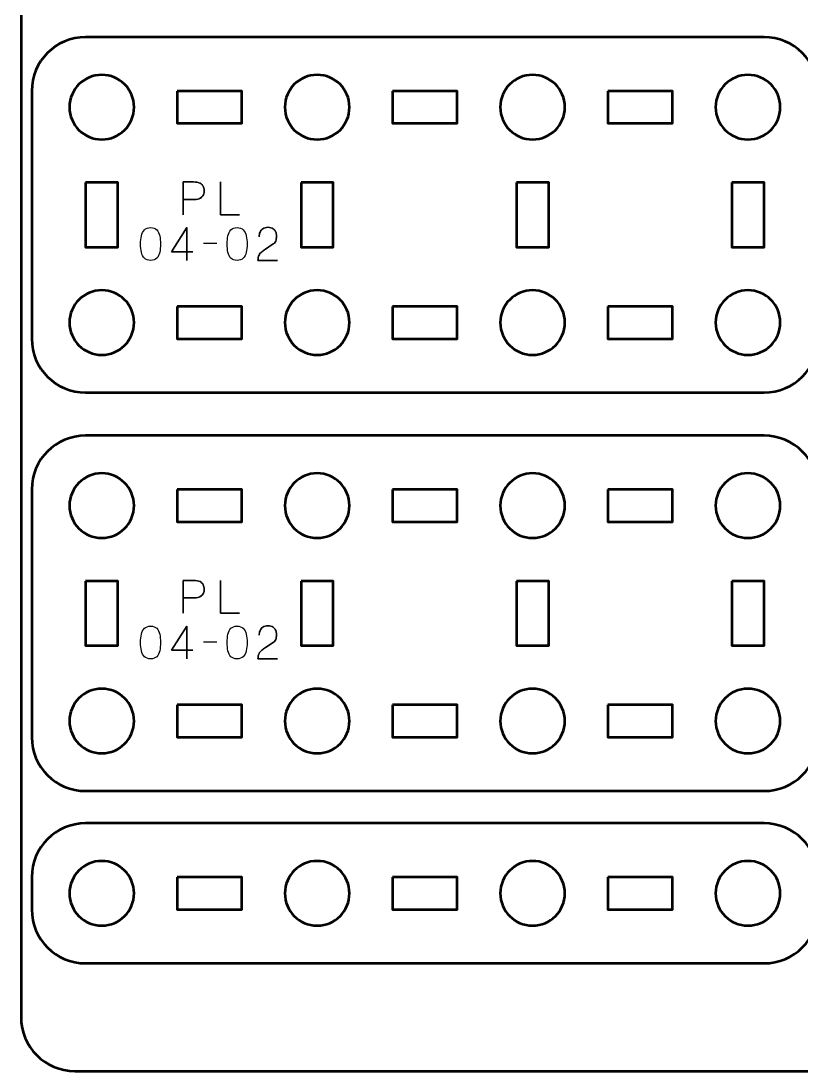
# Model space of a CAD drawing. Header units: centimetres. Extents: x -17.9 to -3.1, y -25.3 to -4.3.
# Drawn here: x -17.9 to -10.65, y -25.35 to -15.6 of the extents above; entities that cross this region are included whole.
import ezdxf

# ---------------------------------------------------------------- set-up
doc = ezdxf.new("R2010")
doc.units = ezdxf.units.CM
doc.header["$MEASUREMENT"] = 0
doc.layers.add('Layer 1', color=7, linetype='Continuous')

msp = doc.modelspace()

# ---------------------------------------------------------------- linework, layer by layer
at = {"layer": 'Layer 1', "color": 22, "lineweight": 53}
msp.add_open_spline([(-17.90003, -24.8499), (-17.90003, -24.8499), (-17.90003, -4.84994), (-17.90003, -4.84994), (-17.90003, -4.84994), (-17.90003, -4.57297), (-17.67694, -4.34998), (-17.39994, -4.34998), (-17.39994, -4.34998), (-17.39994, -4.34998), (-3.60007, -4.34998), (-3.60007, -4.34998), (-3.60007, -4.34998), (-3.32293, -4.34998), (-3.09997, -4.57297), (-3.09997, -4.84994), (-3.09997, -4.84994), (-3.09997, -4.84994), (-3.09997, -24.8499), (-3.09997, -24.8499), (-3.09997, -24.8499), (-3.09997, -25.1269), (-3.32293, -25.34999), (-3.60007, -25.34999), (-3.60007, -25.34999), (-3.60007, -25.34999), (-17.39994, -25.34999), (-17.39994, -25.34999), (-17.39994, -25.34999), (-17.67694, -25.34999), (-17.90003, -25.1269), (-17.90003, -24.8499)], degree=3, knots=[0, 0, 0, 0, 0.125, 0.125, 0.125, 0.125, 0.25, 0.25, 0.25, 0.25, 0.375, 0.375, 0.375, 0.375, 0.5, 0.5, 0.5, 0.5, 0.625, 0.625, 0.625, 0.625, 0.75, 0.75, 0.75, 0.75, 0.875, 0.875, 0.875, 0.875, 1, 1, 1, 1], dxfattribs=at)
at = {"layer": 'Layer 1', "color": 2, "lineweight": 53}
for points in [[(-17.29992, -15.75002), (-17.29992, -15.75002), (-10.99996, -15.75002), (-10.99996, -15.75002), (-10.99996, -15.75002), (-10.72299, -15.75002), (-10.5, -15.97312), (-10.5, -16.25012), (-10.5, -16.25012), (-10.5, -16.25012), (-10.5, -18.55004), (-10.5, -18.55004), (-10.5, -18.55004), (-10.5, -18.82705), (-10.72299, -19.05), (-10.99996, -19.05), (-10.99996, -19.05), (-10.99996, -19.05), (-17.29992, -19.05), (-17.29992, -19.05), (-17.29992, -19.05), (-17.57692, -19.05), (-17.80001, -18.82705), (-17.80001, -18.55004), (-17.80001, -18.55004), (-17.80001, -18.55004), (-17.80001, -16.25012), (-17.80001, -16.25012), (-17.80001, -16.25012), (-17.80001, -15.97312), (-17.57692, -15.75002), (-17.29992, -15.75002)], [(-17.29992, -19.45002), (-17.29992, -19.45002), (-10.99996, -19.45002), (-10.99996, -19.45002), (-10.99996, -19.45002), (-10.72299, -19.45002), (-10.5, -19.67312), (-10.5, -19.95012), (-10.5, -19.95012), (-10.5, -19.95012), (-10.5, -22.25004), (-10.5, -22.25004), (-10.5, -22.25004), (-10.5, -22.52705), (-10.72299, -22.75), (-10.99996, -22.75), (-10.99996, -22.75), (-10.99996, -22.75), (-17.29992, -22.75), (-17.29992, -22.75), (-17.29992, -22.75), (-17.57692, -22.75), (-17.80001, -22.52705), (-17.80001, -22.25004), (-17.80001, -22.25004), (-17.80001, -22.25004), (-17.80001, -19.95012), (-17.80001, -19.95012), (-17.80001, -19.95012), (-17.80001, -19.67312), (-17.57692, -19.45002), (-17.29992, -19.45002)], [(-17.29992, -23.05), (-17.29992, -23.05), (-10.99995, -23.05), (-10.99995, -23.05), (-10.99995, -23.05), (-10.72298, -23.05), (-10.49999, -23.27309), (-10.49999, -23.55009), (-10.49999, -23.55009), (-10.49999, -23.55009), (-10.49999, -23.8501), (-10.49999, -23.8501), (-10.49999, -23.8501), (-10.49999, -24.12706), (-10.72298, -24.35002), (-10.99995, -24.35002), (-10.99995, -24.35002), (-10.99995, -24.35002), (-17.29992, -24.35002), (-17.29992, -24.35002), (-17.29992, -24.35002), (-17.57692, -24.35002), (-17.80001, -24.12706), (-17.80001, -23.8501), (-17.80001, -23.8501), (-17.80001, -23.8501), (-17.80001, -23.55009), (-17.80001, -23.55009), (-17.80001, -23.55009), (-17.80001, -23.27309), (-17.57692, -23.05), (-17.29992, -23.05)]]:
    msp.add_open_spline(points, degree=3, knots=[0, 0, 0, 0, 0.125, 0.125, 0.125, 0.125, 0.25, 0.25, 0.25, 0.25, 0.375, 0.375, 0.375, 0.375, 0.5, 0.5, 0.5, 0.5, 0.625, 0.625, 0.625, 0.625, 0.75, 0.75, 0.75, 0.75, 0.875, 0.875, 0.875, 0.875, 1, 1, 1, 1], dxfattribs=at)
at = {"layer": 'Layer 1', "lineweight": 53}
for points in [[(-16.84998, -16.40005), (-16.84998, -16.56582), (-16.98421, -16.70005), (-17.14999, -16.70005), (-17.14999, -16.70005), (-17.31565, -16.70005), (-17.44999, -16.56582), (-17.44999, -16.40005), (-17.44999, -16.40005), (-17.44999, -16.23439), (-17.31565, -16.10005), (-17.14999, -16.10005), (-17.14999, -16.10005), (-16.98421, -16.10005), (-16.84998, -16.23439), (-16.84998, -16.40005)], [(-14.84992, -16.40005), (-14.84992, -16.56582), (-14.98429, -16.70005), (-15.14992, -16.70005), (-15.14992, -16.70005), (-15.31569, -16.70005), (-15.44992, -16.56582), (-15.44992, -16.40005), (-15.44992, -16.40005), (-15.44992, -16.23439), (-15.31569, -16.10005), (-15.14992, -16.10005), (-15.14992, -16.10005), (-14.98429, -16.10005), (-14.84992, -16.23439), (-14.84992, -16.40005)], [(-12.85, -16.40005), (-12.85, -16.56582), (-12.98432, -16.70005), (-13.14999, -16.70005), (-13.14999, -16.70005), (-13.31562, -16.70005), (-13.44999, -16.56582), (-13.44999, -16.40005), (-13.44999, -16.40005), (-13.44999, -16.23439), (-13.31562, -16.10005), (-13.14999, -16.10005), (-13.14999, -16.10005), (-12.98432, -16.10005), (-12.85, -16.23439), (-12.85, -16.40005)], [(-10.85003, -16.40005), (-10.85003, -16.56582), (-10.98426, -16.70005), (-11.15003, -16.70005), (-11.15003, -16.70005), (-11.3157, -16.70005), (-11.45003, -16.56582), (-11.45003, -16.40005), (-11.45003, -16.40005), (-11.45003, -16.23439), (-11.3157, -16.10005), (-11.15003, -16.10005), (-11.15003, -16.10005), (-10.98426, -16.10005), (-10.85003, -16.23439), (-10.85003, -16.40005)], [(-16.44997, -16.25012), (-16.44997, -16.25012), (-15.84997, -16.25012), (-15.84997, -16.25012), (-15.84997, -16.25012), (-15.84997, -16.25012), (-15.84997, -16.55012), (-15.84997, -16.55012), (-15.84997, -16.55012), (-15.84997, -16.55012), (-16.44997, -16.55012), (-16.44997, -16.55012), (-16.44997, -16.55012), (-16.44997, -16.55012), (-16.44997, -16.25012), (-16.44997, -16.25012)], [(-14.45001, -16.25012), (-14.45001, -16.25012), (-13.85001, -16.25012), (-13.85001, -16.25012), (-13.85001, -16.25012), (-13.85001, -16.25012), (-13.85001, -16.55012), (-13.85001, -16.55012), (-13.85001, -16.55012), (-13.85001, -16.55012), (-14.45001, -16.55012), (-14.45001, -16.55012), (-14.45001, -16.55012), (-14.45001, -16.55012), (-14.45001, -16.25012), (-14.45001, -16.25012)], [(-12.44995, -16.25012), (-12.44995, -16.25012), (-11.84994, -16.25012), (-11.84994, -16.25012), (-11.84994, -16.25012), (-11.84994, -16.25012), (-11.84994, -16.55012), (-11.84994, -16.55012), (-11.84994, -16.55012), (-11.84994, -16.55012), (-12.44995, -16.55012), (-12.44995, -16.55012), (-12.44995, -16.55012), (-12.44995, -16.55012), (-12.44995, -16.25012), (-12.44995, -16.25012)], [(-17.29992, -17.10007), (-17.29992, -17.10007), (-16.99991, -17.10007), (-16.99991, -17.10007), (-16.99991, -17.10007), (-16.99991, -17.10007), (-16.99991, -17.70006), (-16.99991, -17.70006), (-16.99991, -17.70006), (-16.99991, -17.70006), (-17.29992, -17.70006), (-17.29992, -17.70006), (-17.29992, -17.70006), (-17.29992, -17.70006), (-17.29992, -17.10007), (-17.29992, -17.10007)], [(-15.29999, -17.10007), (-15.29999, -17.10007), (-14.99999, -17.10007), (-14.99999, -17.10007), (-14.99999, -17.10007), (-14.99999, -17.10007), (-14.99999, -17.70006), (-14.99999, -17.70006), (-14.99999, -17.70006), (-14.99999, -17.70006), (-15.29999, -17.70006), (-15.29999, -17.70006), (-15.29999, -17.70006), (-15.29999, -17.70006), (-15.29999, -17.10007), (-15.29999, -17.10007)], [(-13.30006, -17.10007), (-13.30006, -17.10007), (-13.00006, -17.10007), (-13.00006, -17.10007), (-13.00006, -17.10007), (-13.00006, -17.10007), (-13.00006, -17.70006), (-13.00006, -17.70006), (-13.00006, -17.70006), (-13.00006, -17.70006), (-13.30006, -17.70006), (-13.30006, -17.70006), (-13.30006, -17.70006), (-13.30006, -17.70006), (-13.30006, -17.10007), (-13.30006, -17.10007)], [(-11.29996, -17.10007), (-11.29996, -17.10007), (-10.99996, -17.10007), (-10.99996, -17.10007), (-10.99996, -17.10007), (-10.99996, -17.10007), (-10.99996, -17.70006), (-10.99996, -17.70006), (-10.99996, -17.70006), (-10.99996, -17.70006), (-11.29996, -17.70006), (-11.29996, -17.70006), (-11.29996, -17.70006), (-11.29996, -17.70006), (-11.29996, -17.10007), (-11.29996, -17.10007)], [(-16.84998, -18.40011), (-16.84998, -18.56574), (-16.98421, -18.70012), (-17.14999, -18.70012), (-17.14999, -18.70012), (-17.31565, -18.70012), (-17.44999, -18.56574), (-17.44999, -18.40011), (-17.44999, -18.40011), (-17.44999, -18.23434), (-17.31565, -18.10011), (-17.14999, -18.10011), (-17.14999, -18.10011), (-16.98421, -18.10011), (-16.84998, -18.23434), (-16.84998, -18.40011)], [(-14.84992, -18.40011), (-14.84992, -18.56574), (-14.98429, -18.70012), (-15.14992, -18.70012), (-15.14992, -18.70012), (-15.31569, -18.70012), (-15.44992, -18.56574), (-15.44992, -18.40011), (-15.44992, -18.40011), (-15.44992, -18.23434), (-15.31569, -18.10011), (-15.14992, -18.10011), (-15.14992, -18.10011), (-14.98429, -18.10011), (-14.84992, -18.23434), (-14.84992, -18.40011)], [(-12.85, -18.40011), (-12.85, -18.56574), (-12.98432, -18.70012), (-13.14999, -18.70012), (-13.14999, -18.70012), (-13.31562, -18.70012), (-13.44999, -18.56574), (-13.44999, -18.40011), (-13.44999, -18.40011), (-13.44999, -18.23434), (-13.31562, -18.10011), (-13.14999, -18.10011), (-13.14999, -18.10011), (-12.98432, -18.10011), (-12.85, -18.23434), (-12.85, -18.40011)], [(-10.85003, -18.40011), (-10.85003, -18.56574), (-10.98426, -18.70012), (-11.15003, -18.70012), (-11.15003, -18.70012), (-11.3157, -18.70012), (-11.45003, -18.56574), (-11.45003, -18.40011), (-11.45003, -18.40011), (-11.45003, -18.23434), (-11.3157, -18.10011), (-11.15003, -18.10011), (-11.15003, -18.10011), (-10.98426, -18.10011), (-10.85003, -18.23434), (-10.85003, -18.40011)], [(-16.44997, -18.25004), (-16.44997, -18.25004), (-15.84997, -18.25004), (-15.84997, -18.25004), (-15.84997, -18.25004), (-15.84997, -18.25004), (-15.84997, -18.55004), (-15.84997, -18.55004), (-15.84997, -18.55004), (-15.84997, -18.55004), (-16.44997, -18.55004), (-16.44997, -18.55004), (-16.44997, -18.55004), (-16.44997, -18.55004), (-16.44997, -18.25004), (-16.44997, -18.25004)], [(-14.45001, -18.25004), (-14.45001, -18.25004), (-13.85001, -18.25004), (-13.85001, -18.25004), (-13.85001, -18.25004), (-13.85001, -18.25004), (-13.85001, -18.55004), (-13.85001, -18.55004), (-13.85001, -18.55004), (-13.85001, -18.55004), (-14.45001, -18.55004), (-14.45001, -18.55004), (-14.45001, -18.55004), (-14.45001, -18.55004), (-14.45001, -18.25004), (-14.45001, -18.25004)], [(-12.44995, -18.25004), (-12.44995, -18.25004), (-11.84994, -18.25004), (-11.84994, -18.25004), (-11.84994, -18.25004), (-11.84994, -18.25004), (-11.84994, -18.55004), (-11.84994, -18.55004), (-11.84994, -18.55004), (-11.84994, -18.55004), (-12.44995, -18.55004), (-12.44995, -18.55004), (-12.44995, -18.55004), (-12.44995, -18.55004), (-12.44995, -18.25004), (-12.44995, -18.25004)], [(-16.84998, -20.10005), (-16.84998, -20.26582), (-16.98421, -20.40005), (-17.14999, -20.40005), (-17.14999, -20.40005), (-17.31565, -20.40005), (-17.44999, -20.26582), (-17.44999, -20.10005), (-17.44999, -20.10005), (-17.44999, -19.93439), (-17.31565, -19.80005), (-17.14999, -19.80005), (-17.14999, -19.80005), (-16.98421, -19.80005), (-16.84998, -19.93439), (-16.84998, -20.10005)], [(-14.84992, -20.10005), (-14.84992, -20.26582), (-14.98429, -20.40005), (-15.14992, -20.40005), (-15.14992, -20.40005), (-15.31569, -20.40005), (-15.44992, -20.26582), (-15.44992, -20.10005), (-15.44992, -20.10005), (-15.44992, -19.93439), (-15.31569, -19.80005), (-15.14992, -19.80005), (-15.14992, -19.80005), (-14.98429, -19.80005), (-14.84992, -19.93439), (-14.84992, -20.10005)], [(-12.85, -20.10005), (-12.85, -20.26582), (-12.98432, -20.40005), (-13.14999, -20.40005), (-13.14999, -20.40005), (-13.31562, -20.40005), (-13.44999, -20.26582), (-13.44999, -20.10005), (-13.44999, -20.10005), (-13.44999, -19.93439), (-13.31562, -19.80005), (-13.14999, -19.80005), (-13.14999, -19.80005), (-12.98432, -19.80005), (-12.85, -19.93439), (-12.85, -20.10005)], [(-10.85003, -20.10005), (-10.85003, -20.26582), (-10.98426, -20.40005), (-11.15003, -20.40005), (-11.15003, -20.40005), (-11.3157, -20.40005), (-11.45003, -20.26582), (-11.45003, -20.10005), (-11.45003, -20.10005), (-11.45003, -19.93439), (-11.3157, -19.80005), (-11.15003, -19.80005), (-11.15003, -19.80005), (-10.98426, -19.80005), (-10.85003, -19.93439), (-10.85003, -20.10005)], [(-16.44997, -19.95012), (-16.44997, -19.95012), (-15.84997, -19.95012), (-15.84997, -19.95012), (-15.84997, -19.95012), (-15.84997, -19.95012), (-15.84997, -20.25012), (-15.84997, -20.25012), (-15.84997, -20.25012), (-15.84997, -20.25012), (-16.44997, -20.25012), (-16.44997, -20.25012), (-16.44997, -20.25012), (-16.44997, -20.25012), (-16.44997, -19.95012), (-16.44997, -19.95012)], [(-14.45001, -19.95012), (-14.45001, -19.95012), (-13.85001, -19.95012), (-13.85001, -19.95012), (-13.85001, -19.95012), (-13.85001, -19.95012), (-13.85001, -20.25012), (-13.85001, -20.25012), (-13.85001, -20.25012), (-13.85001, -20.25012), (-14.45001, -20.25012), (-14.45001, -20.25012), (-14.45001, -20.25012), (-14.45001, -20.25012), (-14.45001, -19.95012), (-14.45001, -19.95012)], [(-12.44995, -19.95012), (-12.44995, -19.95012), (-11.84994, -19.95012), (-11.84994, -19.95012), (-11.84994, -19.95012), (-11.84994, -19.95012), (-11.84994, -20.25012), (-11.84994, -20.25012), (-11.84994, -20.25012), (-11.84994, -20.25012), (-12.44995, -20.25012), (-12.44995, -20.25012), (-12.44995, -20.25012), (-12.44995, -20.25012), (-12.44995, -19.95012), (-12.44995, -19.95012)], [(-17.29992, -20.80007), (-17.29992, -20.80007), (-16.99991, -20.80007), (-16.99991, -20.80007), (-16.99991, -20.80007), (-16.99991, -20.80007), (-16.99991, -21.40006), (-16.99991, -21.40006), (-16.99991, -21.40006), (-16.99991, -21.40006), (-17.29992, -21.40006), (-17.29992, -21.40006), (-17.29992, -21.40006), (-17.29992, -21.40006), (-17.29992, -20.80007), (-17.29992, -20.80007)], [(-15.29999, -20.80007), (-15.29999, -20.80007), (-14.99999, -20.80007), (-14.99999, -20.80007), (-14.99999, -20.80007), (-14.99999, -20.80007), (-14.99999, -21.40006), (-14.99999, -21.40006), (-14.99999, -21.40006), (-14.99999, -21.40006), (-15.29999, -21.40006), (-15.29999, -21.40006), (-15.29999, -21.40006), (-15.29999, -21.40006), (-15.29999, -20.80007), (-15.29999, -20.80007)], [(-13.30006, -20.80007), (-13.30006, -20.80007), (-13.00006, -20.80007), (-13.00006, -20.80007), (-13.00006, -20.80007), (-13.00006, -20.80007), (-13.00006, -21.40006), (-13.00006, -21.40006), (-13.00006, -21.40006), (-13.00006, -21.40006), (-13.30006, -21.40006), (-13.30006, -21.40006), (-13.30006, -21.40006), (-13.30006, -21.40006), (-13.30006, -20.80007), (-13.30006, -20.80007)], [(-11.29996, -20.80007), (-11.29996, -20.80007), (-10.99996, -20.80007), (-10.99996, -20.80007), (-10.99996, -20.80007), (-10.99996, -20.80007), (-10.99996, -21.40006), (-10.99996, -21.40006), (-10.99996, -21.40006), (-10.99996, -21.40006), (-11.29996, -21.40006), (-11.29996, -21.40006), (-11.29996, -21.40006), (-11.29996, -21.40006), (-11.29996, -20.80007), (-11.29996, -20.80007)], [(-16.84998, -22.10011), (-16.84998, -22.26574), (-16.98421, -22.40012), (-17.14999, -22.40012), (-17.14999, -22.40012), (-17.31565, -22.40012), (-17.44999, -22.26574), (-17.44999, -22.10011), (-17.44999, -22.10011), (-17.44999, -21.93434), (-17.31565, -21.80011), (-17.14999, -21.80011), (-17.14999, -21.80011), (-16.98421, -21.80011), (-16.84998, -21.93434), (-16.84998, -22.10011)], [(-14.84992, -22.10011), (-14.84992, -22.26574), (-14.98429, -22.40012), (-15.14992, -22.40012), (-15.14992, -22.40012), (-15.31569, -22.40012), (-15.44992, -22.26574), (-15.44992, -22.10011), (-15.44992, -22.10011), (-15.44992, -21.93434), (-15.31569, -21.80011), (-15.14992, -21.80011), (-15.14992, -21.80011), (-14.98429, -21.80011), (-14.84992, -21.93434), (-14.84992, -22.10011)], [(-12.85, -22.10011), (-12.85, -22.26574), (-12.98432, -22.40012), (-13.14999, -22.40012), (-13.14999, -22.40012), (-13.31562, -22.40012), (-13.44999, -22.26574), (-13.44999, -22.10011), (-13.44999, -22.10011), (-13.44999, -21.93434), (-13.31562, -21.80011), (-13.14999, -21.80011), (-13.14999, -21.80011), (-12.98432, -21.80011), (-12.85, -21.93434), (-12.85, -22.10011)], [(-10.85003, -22.10011), (-10.85003, -22.26574), (-10.98426, -22.40012), (-11.15003, -22.40012), (-11.15003, -22.40012), (-11.3157, -22.40012), (-11.45003, -22.26574), (-11.45003, -22.10011), (-11.45003, -22.10011), (-11.45003, -21.93434), (-11.3157, -21.80011), (-11.15003, -21.80011), (-11.15003, -21.80011), (-10.98426, -21.80011), (-10.85003, -21.93434), (-10.85003, -22.10011)], [(-16.44997, -21.95004), (-16.44997, -21.95004), (-15.84997, -21.95004), (-15.84997, -21.95004), (-15.84997, -21.95004), (-15.84997, -21.95004), (-15.84997, -22.25004), (-15.84997, -22.25004), (-15.84997, -22.25004), (-15.84997, -22.25004), (-16.44997, -22.25004), (-16.44997, -22.25004), (-16.44997, -22.25004), (-16.44997, -22.25004), (-16.44997, -21.95004), (-16.44997, -21.95004)], [(-14.45001, -21.95004), (-14.45001, -21.95004), (-13.85001, -21.95004), (-13.85001, -21.95004), (-13.85001, -21.95004), (-13.85001, -21.95004), (-13.85001, -22.25004), (-13.85001, -22.25004), (-13.85001, -22.25004), (-13.85001, -22.25004), (-14.45001, -22.25004), (-14.45001, -22.25004), (-14.45001, -22.25004), (-14.45001, -22.25004), (-14.45001, -21.95004), (-14.45001, -21.95004)], [(-12.44995, -21.95004), (-12.44995, -21.95004), (-11.84994, -21.95004), (-11.84994, -21.95004), (-11.84994, -21.95004), (-11.84994, -21.95004), (-11.84994, -22.25004), (-11.84994, -22.25004), (-11.84994, -22.25004), (-11.84994, -22.25004), (-12.44995, -22.25004), (-12.44995, -22.25004), (-12.44995, -22.25004), (-12.44995, -22.25004), (-12.44995, -21.95004), (-12.44995, -21.95004)], [(-16.84998, -23.70002), (-16.84998, -23.8658), (-16.98421, -24.00003), (-17.14999, -24.00003), (-17.14999, -24.00003), (-17.31565, -24.00003), (-17.44999, -23.8658), (-17.44999, -23.70002), (-17.44999, -23.70002), (-17.44999, -23.53436), (-17.31565, -23.40002), (-17.14999, -23.40002), (-17.14999, -23.40002), (-16.98421, -23.40002), (-16.84998, -23.53436), (-16.84998, -23.70002)], [(-14.84991, -23.70002), (-14.84991, -23.8658), (-14.98428, -24.00003), (-15.14991, -24.00003), (-15.14991, -24.00003), (-15.31568, -24.00003), (-15.44991, -23.8658), (-15.44991, -23.70002), (-15.44991, -23.70002), (-15.44991, -23.53436), (-15.31568, -23.40002), (-15.14991, -23.40002), (-15.14991, -23.40002), (-14.98428, -23.40002), (-14.84991, -23.53436), (-14.84991, -23.70002)], [(-12.84999, -23.70002), (-12.84999, -23.8658), (-12.98432, -24.00003), (-13.14999, -24.00003), (-13.14999, -24.00003), (-13.31562, -24.00003), (-13.44999, -23.8658), (-13.44999, -23.70002), (-13.44999, -23.70002), (-13.44999, -23.53436), (-13.31562, -23.40002), (-13.14999, -23.40002), (-13.14999, -23.40002), (-12.98432, -23.40002), (-12.84999, -23.53436), (-12.84999, -23.70002)], [(-10.85002, -23.70002), (-10.85002, -23.8658), (-10.98425, -24.00003), (-11.15002, -24.00003), (-11.15002, -24.00003), (-11.31569, -24.00003), (-11.45002, -23.8658), (-11.45002, -23.70002), (-11.45002, -23.70002), (-11.45002, -23.53436), (-11.31569, -23.40002), (-11.15002, -23.40002), (-11.15002, -23.40002), (-10.98425, -23.40002), (-10.85002, -23.53436), (-10.85002, -23.70002)], [(-16.44997, -23.55009), (-16.44997, -23.55009), (-15.84996, -23.55009), (-15.84996, -23.55009), (-15.84996, -23.55009), (-15.84996, -23.55009), (-15.84996, -23.8501), (-15.84996, -23.8501), (-15.84996, -23.8501), (-15.84996, -23.8501), (-16.44997, -23.8501), (-16.44997, -23.8501), (-16.44997, -23.8501), (-16.44997, -23.8501), (-16.44997, -23.55009), (-16.44997, -23.55009)], [(-14.45, -23.55009), (-14.45, -23.55009), (-13.85001, -23.55009), (-13.85001, -23.55009), (-13.85001, -23.55009), (-13.85001, -23.55009), (-13.85001, -23.8501), (-13.85001, -23.8501), (-13.85001, -23.8501), (-13.85001, -23.8501), (-14.45, -23.8501), (-14.45, -23.8501), (-14.45, -23.8501), (-14.45, -23.8501), (-14.45, -23.55009), (-14.45, -23.55009)], [(-12.44994, -23.55009), (-12.44994, -23.55009), (-11.84993, -23.55009), (-11.84993, -23.55009), (-11.84993, -23.55009), (-11.84993, -23.55009), (-11.84993, -23.8501), (-11.84993, -23.8501), (-11.84993, -23.8501), (-11.84993, -23.8501), (-12.44994, -23.8501), (-12.44994, -23.8501), (-12.44994, -23.8501), (-12.44994, -23.8501), (-12.44994, -23.55009), (-12.44994, -23.55009)]]:
    msp.add_open_spline(points, degree=3, knots=[0, 0, 0, 0, 0.25, 0.25, 0.25, 0.25, 0.5, 0.5, 0.5, 0.5, 0.75, 0.75, 0.75, 0.75, 1, 1, 1, 1], dxfattribs=at)
at = {"layer": 'Layer 1', "color": 40, "lineweight": 30}
for points, knots in [([(-16.39455, -17.40006), (-16.39455, -17.40006), (-16.39455, -17.09485), (-16.39455, -17.09485), (-16.39455, -17.09485), (-16.39455, -17.09485), (-16.29725, -17.09485), (-16.29725, -17.09485), (-16.29725, -17.09485), (-16.27164, -17.09513), (-16.25164, -17.09883), (-16.23745, -17.10599), (-16.23745, -17.10599), (-16.22356, -17.1133), (-16.21375, -17.12282), (-16.2081, -17.13467), (-16.2081, -17.13467), (-16.2026, -17.14653), (-16.19957, -17.15933), (-16.199, -17.17313), (-16.199, -17.17313), (-16.19833, -17.18717), (-16.20066, -17.20054), (-16.20616, -17.2132), (-16.20616, -17.2132), (-16.2117, -17.2259), (-16.22119, -17.23638), (-16.23442, -17.24449), (-16.23442, -17.24449), (-16.24793, -17.25264), (-16.26614, -17.25677), (-16.28928, -17.25705), (-16.28928, -17.25705), (-16.28928, -17.25705), (-16.39455, -17.25705), (-16.39455, -17.25705), (-16.39455, -17.25705), (-16.39455, -17.25705), (-16.28928, -17.25705), (-16.28928, -17.25705), (-16.28928, -17.25705), (-16.26652, -17.25677), (-16.2485, -17.25264), (-16.23499, -17.24449), (-16.23499, -17.24449), (-16.22161, -17.23638), (-16.21209, -17.2259), (-16.20645, -17.2132), (-16.20645, -17.2132), (-16.20094, -17.20054), (-16.19847, -17.18717), (-16.199, -17.17313), (-16.199, -17.17313), (-16.19957, -17.15933), (-16.2026, -17.14653), (-16.20824, -17.13467), (-16.20824, -17.13467), (-16.21403, -17.12282), (-16.22394, -17.1133), (-16.23788, -17.10599), (-16.23788, -17.10599), (-16.25206, -17.09883), (-16.27192, -17.09513), (-16.29725, -17.09485), (-16.29725, -17.09485), (-16.29725, -17.09485), (-16.39455, -17.09485), (-16.39455, -17.09485), (-16.39455, -17.09485), (-16.39455, -17.09485), (-16.39455, -17.40006), (-16.39455, -17.40006)], [0, 0, 0, 0, 0.0555556, 0.0555556, 0.0555556, 0.0555556, 0.1111111, 0.1111111, 0.1111111, 0.1111111, 0.1666667, 0.1666667, 0.1666667, 0.1666667, 0.2222222, 0.2222222, 0.2222222, 0.2222222, 0.2777778, 0.2777778, 0.2777778, 0.2777778, 0.3333333, 0.3333333, 0.3333333, 0.3333333, 0.3888889, 0.3888889, 0.3888889, 0.3888889, 0.4444444, 0.4444444, 0.4444444, 0.4444444, 0.5, 0.5, 0.5, 0.5, 0.5555556, 0.5555556, 0.5555556, 0.5555556, 0.6111111, 0.6111111, 0.6111111, 0.6111111, 0.6666667, 0.6666667, 0.6666667, 0.6666667, 0.7222222, 0.7222222, 0.7222222, 0.7222222, 0.7777778, 0.7777778, 0.7777778, 0.7777778, 0.8333333, 0.8333333, 0.8333333, 0.8333333, 0.8888889, 0.8888889, 0.8888889, 0.8888889, 0.9444444, 0.9444444, 0.9444444, 0.9444444, 1, 1, 1, 1]), ([(-15.86994, -17.40006), (-15.86994, -17.40006), (-16.04813, -17.40006), (-16.04813, -17.40006), (-16.04813, -17.40006), (-16.04813, -17.40006), (-16.04813, -17.09485), (-16.04813, -17.09485), (-16.04813, -17.09485), (-16.04813, -17.09485), (-16.04813, -17.40006), (-16.04813, -17.40006), (-16.04813, -17.40006), (-16.04813, -17.40006), (-15.86994, -17.40006), (-15.86994, -17.40006)], [0, 0, 0, 0, 0.25, 0.25, 0.25, 0.25, 0.5, 0.5, 0.5, 0.5, 0.75, 0.75, 0.75, 0.75, 1, 1, 1, 1]), ([(-16.69702, -17.82339), (-16.6725, -17.82315), (-16.65349, -17.81623), (-16.63997, -17.80272), (-16.63997, -17.80272), (-16.6266, -17.78924), (-16.61726, -17.77104), (-16.612, -17.74804), (-16.612, -17.74804), (-16.60692, -17.72514), (-16.60441, -17.69953), (-16.6047, -17.67099), (-16.6047, -17.67099), (-16.60441, -17.64288), (-16.60692, -17.61726), (-16.612, -17.59423), (-16.612, -17.59423), (-16.61726, -17.57151), (-16.6266, -17.55331), (-16.63997, -17.53951), (-16.63997, -17.53951), (-16.65349, -17.52604), (-16.6725, -17.51898), (-16.69702, -17.51859), (-16.69702, -17.51859), (-16.72171, -17.51898), (-16.74073, -17.52604), (-16.7541, -17.53951), (-16.7541, -17.53951), (-16.76757, -17.55331), (-16.77682, -17.57151), (-16.78193, -17.59423), (-16.78193, -17.59423), (-16.78715, -17.61726), (-16.78962, -17.64288), (-16.78923, -17.67099), (-16.78923, -17.67099), (-16.78962, -17.69953), (-16.78715, -17.72514), (-16.78193, -17.74804), (-16.78193, -17.74804), (-16.77682, -17.77104), (-16.76757, -17.78924), (-16.7541, -17.80272), (-16.7541, -17.80272), (-16.74073, -17.81623), (-16.72171, -17.82315), (-16.69702, -17.82339)], [0, 0, 0, 0, 0.0833333, 0.0833333, 0.0833333, 0.0833333, 0.1666667, 0.1666667, 0.1666667, 0.1666667, 0.25, 0.25, 0.25, 0.25, 0.3333333, 0.3333333, 0.3333333, 0.3333333, 0.4166667, 0.4166667, 0.4166667, 0.4166667, 0.5, 0.5, 0.5, 0.5, 0.5833333, 0.5833333, 0.5833333, 0.5833333, 0.6666667, 0.6666667, 0.6666667, 0.6666667, 0.75, 0.75, 0.75, 0.75, 0.8333333, 0.8333333, 0.8333333, 0.8333333, 0.9166667, 0.9166667, 0.9166667, 0.9166667, 1, 1, 1, 1]), ([(-16.69702, -17.82339), (-16.6725, -17.82315), (-16.65349, -17.81623), (-16.63997, -17.80272), (-16.63997, -17.80272), (-16.6266, -17.78924), (-16.61726, -17.77104), (-16.612, -17.74804), (-16.612, -17.74804), (-16.60692, -17.72514), (-16.60441, -17.69953), (-16.6047, -17.67099), (-16.6047, -17.67099), (-16.60441, -17.64288), (-16.60692, -17.61726), (-16.612, -17.59423), (-16.612, -17.59423), (-16.61726, -17.57151), (-16.6266, -17.55331), (-16.63997, -17.53951), (-16.63997, -17.53951), (-16.65349, -17.52604), (-16.6725, -17.51898), (-16.69702, -17.51859), (-16.69702, -17.51859), (-16.72171, -17.51898), (-16.74073, -17.52604), (-16.7541, -17.53951), (-16.7541, -17.53951), (-16.76757, -17.55331), (-16.77682, -17.57151), (-16.78193, -17.59423), (-16.78193, -17.59423), (-16.78715, -17.61726), (-16.78962, -17.64288), (-16.78923, -17.67099), (-16.78923, -17.67099), (-16.78962, -17.69953), (-16.78715, -17.72514), (-16.78193, -17.74804), (-16.78193, -17.74804), (-16.77682, -17.77104), (-16.76757, -17.78924), (-16.7541, -17.80272), (-16.7541, -17.80272), (-16.74073, -17.81623), (-16.72171, -17.82315), (-16.69702, -17.82339)], [0, 0, 0, 0, 0.0833333, 0.0833333, 0.0833333, 0.0833333, 0.1666667, 0.1666667, 0.1666667, 0.1666667, 0.25, 0.25, 0.25, 0.25, 0.3333333, 0.3333333, 0.3333333, 0.3333333, 0.4166667, 0.4166667, 0.4166667, 0.4166667, 0.5, 0.5, 0.5, 0.5, 0.5833333, 0.5833333, 0.5833333, 0.5833333, 0.6666667, 0.6666667, 0.6666667, 0.6666667, 0.75, 0.75, 0.75, 0.75, 0.8333333, 0.8333333, 0.8333333, 0.8333333, 0.9166667, 0.9166667, 0.9166667, 0.9166667, 1, 1, 1, 1]), ([(-16.36012, -17.82339), (-16.36012, -17.82339), (-16.36012, -17.51817), (-16.36012, -17.51817), (-16.36012, -17.51817), (-16.36012, -17.51817), (-16.50398, -17.74211), (-16.50398, -17.74211), (-16.50398, -17.74211), (-16.50398, -17.74211), (-16.30596, -17.74211), (-16.30596, -17.74211), (-16.30596, -17.74211), (-16.30596, -17.74211), (-16.50398, -17.74211), (-16.50398, -17.74211), (-16.50398, -17.74211), (-16.50398, -17.74211), (-16.36012, -17.51817), (-16.36012, -17.51817), (-16.36012, -17.51817), (-16.36012, -17.51817), (-16.36012, -17.82339), (-16.36012, -17.82339)], [0, 0, 0, 0, 0.1666667, 0.1666667, 0.1666667, 0.1666667, 0.3333333, 0.3333333, 0.3333333, 0.3333333, 0.5, 0.5, 0.5, 0.5, 0.6666667, 0.6666667, 0.6666667, 0.6666667, 0.8333333, 0.8333333, 0.8333333, 0.8333333, 1, 1, 1, 1]), ([(-15.89337, -17.82339), (-15.86885, -17.82315), (-15.84983, -17.81623), (-15.83632, -17.80272), (-15.83632, -17.80272), (-15.82295, -17.78924), (-15.8136, -17.77104), (-15.80835, -17.74804), (-15.80835, -17.74804), (-15.80327, -17.72514), (-15.80076, -17.69953), (-15.80104, -17.67099), (-15.80104, -17.67099), (-15.80076, -17.64288), (-15.80327, -17.61726), (-15.80835, -17.59423), (-15.80835, -17.59423), (-15.8136, -17.57151), (-15.82295, -17.55331), (-15.83632, -17.53951), (-15.83632, -17.53951), (-15.84983, -17.52604), (-15.86885, -17.51898), (-15.89337, -17.51859), (-15.89337, -17.51859), (-15.91802, -17.51898), (-15.93707, -17.52604), (-15.95041, -17.53951), (-15.95041, -17.53951), (-15.96392, -17.55331), (-15.97316, -17.57151), (-15.97824, -17.59423), (-15.97824, -17.59423), (-15.9835, -17.61726), (-15.98597, -17.64288), (-15.98558, -17.67099), (-15.98558, -17.67099), (-15.98597, -17.69953), (-15.9835, -17.72514), (-15.97824, -17.74804), (-15.97824, -17.74804), (-15.97316, -17.77104), (-15.96392, -17.78924), (-15.95041, -17.80272), (-15.95041, -17.80272), (-15.93707, -17.81623), (-15.91802, -17.82315), (-15.89337, -17.82339)], [0, 0, 0, 0, 0.0833333, 0.0833333, 0.0833333, 0.0833333, 0.1666667, 0.1666667, 0.1666667, 0.1666667, 0.25, 0.25, 0.25, 0.25, 0.3333333, 0.3333333, 0.3333333, 0.3333333, 0.4166667, 0.4166667, 0.4166667, 0.4166667, 0.5, 0.5, 0.5, 0.5, 0.5833333, 0.5833333, 0.5833333, 0.5833333, 0.6666667, 0.6666667, 0.6666667, 0.6666667, 0.75, 0.75, 0.75, 0.75, 0.8333333, 0.8333333, 0.8333333, 0.8333333, 0.9166667, 0.9166667, 0.9166667, 0.9166667, 1, 1, 1, 1]), ([(-15.89337, -17.82339), (-15.86885, -17.82315), (-15.84983, -17.81623), (-15.83632, -17.80272), (-15.83632, -17.80272), (-15.82295, -17.78924), (-15.8136, -17.77104), (-15.80835, -17.74804), (-15.80835, -17.74804), (-15.80327, -17.72514), (-15.80076, -17.69953), (-15.80104, -17.67099), (-15.80104, -17.67099), (-15.80076, -17.64288), (-15.80327, -17.61726), (-15.80835, -17.59423), (-15.80835, -17.59423), (-15.8136, -17.57151), (-15.82295, -17.55331), (-15.83632, -17.53951), (-15.83632, -17.53951), (-15.84983, -17.52604), (-15.86885, -17.51898), (-15.89337, -17.51859), (-15.89337, -17.51859), (-15.91802, -17.51898), (-15.93707, -17.52604), (-15.95041, -17.53951), (-15.95041, -17.53951), (-15.96392, -17.55331), (-15.97316, -17.57151), (-15.97824, -17.59423), (-15.97824, -17.59423), (-15.9835, -17.61726), (-15.98597, -17.64288), (-15.98558, -17.67099), (-15.98558, -17.67099), (-15.98597, -17.69953), (-15.9835, -17.72514), (-15.97824, -17.74804), (-15.97824, -17.74804), (-15.97316, -17.77104), (-15.96392, -17.78924), (-15.95041, -17.80272), (-15.95041, -17.80272), (-15.93707, -17.81623), (-15.91802, -17.82315), (-15.89337, -17.82339)], [0, 0, 0, 0, 0.0833333, 0.0833333, 0.0833333, 0.0833333, 0.1666667, 0.1666667, 0.1666667, 0.1666667, 0.25, 0.25, 0.25, 0.25, 0.3333333, 0.3333333, 0.3333333, 0.3333333, 0.4166667, 0.4166667, 0.4166667, 0.4166667, 0.5, 0.5, 0.5, 0.5, 0.5833333, 0.5833333, 0.5833333, 0.5833333, 0.6666667, 0.6666667, 0.6666667, 0.6666667, 0.75, 0.75, 0.75, 0.75, 0.8333333, 0.8333333, 0.8333333, 0.8333333, 0.9166667, 0.9166667, 0.9166667, 0.9166667, 1, 1, 1, 1]), ([(-15.51868, -17.82339), (-15.51868, -17.82339), (-15.70033, -17.82339), (-15.70033, -17.82339), (-15.70033, -17.82339), (-15.69976, -17.80314), (-15.69602, -17.78674), (-15.68928, -17.77393), (-15.68928, -17.77393), (-15.68269, -17.76127), (-15.67411, -17.75065), (-15.66367, -17.74211), (-15.66367, -17.74211), (-15.65334, -17.73382), (-15.64201, -17.72571), (-15.62963, -17.71798), (-15.62963, -17.71798), (-15.62963, -17.71798), (-15.55727, -17.66976), (-15.55727, -17.66976), (-15.55727, -17.66976), (-15.54295, -17.65928), (-15.53427, -17.647), (-15.53124, -17.63325), (-15.53124, -17.63325), (-15.52835, -17.61945), (-15.52708, -17.60541), (-15.52764, -17.59091), (-15.52764, -17.59091), (-15.5275, -17.58114), (-15.52986, -17.57038), (-15.53452, -17.55867), (-15.53452, -17.55867), (-15.53935, -17.54724), (-15.54736, -17.53733), (-15.55865, -17.52879), (-15.55865, -17.52879), (-15.57008, -17.5205), (-15.58567, -17.51609), (-15.6055, -17.5157), (-15.6055, -17.5157), (-15.62561, -17.51609), (-15.64187, -17.5205), (-15.65401, -17.52893), (-15.65401, -17.52893), (-15.66628, -17.53747), (-15.6751, -17.54833), (-15.68046, -17.56146), (-15.68046, -17.56146), (-15.68597, -17.57479), (-15.68861, -17.58858), (-15.68847, -17.60277), (-15.68847, -17.60277), (-15.68861, -17.58858), (-15.68597, -17.57479), (-15.68046, -17.56146), (-15.68046, -17.56146), (-15.6751, -17.54833), (-15.66628, -17.53747), (-15.65401, -17.52893), (-15.65401, -17.52893), (-15.64187, -17.5205), (-15.62561, -17.51609), (-15.6055, -17.5157), (-15.6055, -17.5157), (-15.58567, -17.51609), (-15.57008, -17.5205), (-15.55865, -17.52879), (-15.55865, -17.52879), (-15.54736, -17.53733), (-15.53935, -17.54724), (-15.53452, -17.55867), (-15.53452, -17.55867), (-15.52986, -17.57038), (-15.5275, -17.58114), (-15.52764, -17.59091), (-15.52764, -17.59091), (-15.52708, -17.60541), (-15.52835, -17.61945), (-15.53124, -17.63325), (-15.53124, -17.63325), (-15.53427, -17.647), (-15.54295, -17.65928), (-15.55727, -17.66976), (-15.55727, -17.66976), (-15.55727, -17.66976), (-15.62963, -17.71798), (-15.62963, -17.71798), (-15.62963, -17.71798), (-15.64201, -17.72571), (-15.65334, -17.73382), (-15.66367, -17.74211), (-15.66367, -17.74211), (-15.67411, -17.75065), (-15.68269, -17.76127), (-15.68928, -17.77393), (-15.68928, -17.77393), (-15.69602, -17.78674), (-15.69976, -17.80314), (-15.70033, -17.82339), (-15.70033, -17.82339), (-15.70033, -17.82339), (-15.51868, -17.82339), (-15.51868, -17.82339)], [0, 0, 0, 0, 0.0384615, 0.0384615, 0.0384615, 0.0384615, 0.0769231, 0.0769231, 0.0769231, 0.0769231, 0.1153846, 0.1153846, 0.1153846, 0.1153846, 0.1538462, 0.1538462, 0.1538462, 0.1538462, 0.1923077, 0.1923077, 0.1923077, 0.1923077, 0.2307692, 0.2307692, 0.2307692, 0.2307692, 0.2692308, 0.2692308, 0.2692308, 0.2692308, 0.3076923, 0.3076923, 0.3076923, 0.3076923, 0.3461538, 0.3461538, 0.3461538, 0.3461538, 0.3846154, 0.3846154, 0.3846154, 0.3846154, 0.4230769, 0.4230769, 0.4230769, 0.4230769, 0.4615385, 0.4615385, 0.4615385, 0.4615385, 0.5, 0.5, 0.5, 0.5, 0.5384615, 0.5384615, 0.5384615, 0.5384615, 0.5769231, 0.5769231, 0.5769231, 0.5769231, 0.6153846, 0.6153846, 0.6153846, 0.6153846, 0.6538462, 0.6538462, 0.6538462, 0.6538462, 0.6923077, 0.6923077, 0.6923077, 0.6923077, 0.7307692, 0.7307692, 0.7307692, 0.7307692, 0.7692308, 0.7692308, 0.7692308, 0.7692308, 0.8076923, 0.8076923, 0.8076923, 0.8076923, 0.8461538, 0.8461538, 0.8461538, 0.8461538, 0.8846154, 0.8846154, 0.8846154, 0.8846154, 0.9230769, 0.9230769, 0.9230769, 0.9230769, 0.9615385, 0.9615385, 0.9615385, 0.9615385, 1, 1, 1, 1]), ([(-16.39455, -21.10006), (-16.39455, -21.10006), (-16.39455, -20.79485), (-16.39455, -20.79485), (-16.39455, -20.79485), (-16.39455, -20.79485), (-16.29725, -20.79485), (-16.29725, -20.79485), (-16.29725, -20.79485), (-16.27164, -20.79513), (-16.25164, -20.79883), (-16.23745, -20.80599), (-16.23745, -20.80599), (-16.22356, -20.8133), (-16.21375, -20.82282), (-16.2081, -20.83467), (-16.2081, -20.83467), (-16.2026, -20.84653), (-16.19957, -20.85933), (-16.199, -20.87313), (-16.199, -20.87313), (-16.19833, -20.88717), (-16.20066, -20.90054), (-16.20616, -20.9132), (-16.20616, -20.9132), (-16.2117, -20.9259), (-16.22119, -20.93638), (-16.23442, -20.94449), (-16.23442, -20.94449), (-16.24793, -20.95264), (-16.26614, -20.95677), (-16.28928, -20.95705), (-16.28928, -20.95705), (-16.28928, -20.95705), (-16.39455, -20.95705), (-16.39455, -20.95705), (-16.39455, -20.95705), (-16.39455, -20.95705), (-16.28928, -20.95705), (-16.28928, -20.95705), (-16.28928, -20.95705), (-16.26652, -20.95677), (-16.2485, -20.95264), (-16.23499, -20.94449), (-16.23499, -20.94449), (-16.22161, -20.93638), (-16.21209, -20.9259), (-16.20645, -20.9132), (-16.20645, -20.9132), (-16.20094, -20.90054), (-16.19847, -20.88717), (-16.199, -20.87313), (-16.199, -20.87313), (-16.19957, -20.85933), (-16.2026, -20.84653), (-16.20824, -20.83467), (-16.20824, -20.83467), (-16.21403, -20.82282), (-16.22394, -20.8133), (-16.23788, -20.80599), (-16.23788, -20.80599), (-16.25206, -20.79883), (-16.27192, -20.79513), (-16.29725, -20.79485), (-16.29725, -20.79485), (-16.29725, -20.79485), (-16.39455, -20.79485), (-16.39455, -20.79485), (-16.39455, -20.79485), (-16.39455, -20.79485), (-16.39455, -21.10006), (-16.39455, -21.10006)], [0, 0, 0, 0, 0.0555556, 0.0555556, 0.0555556, 0.0555556, 0.1111111, 0.1111111, 0.1111111, 0.1111111, 0.1666667, 0.1666667, 0.1666667, 0.1666667, 0.2222222, 0.2222222, 0.2222222, 0.2222222, 0.2777778, 0.2777778, 0.2777778, 0.2777778, 0.3333333, 0.3333333, 0.3333333, 0.3333333, 0.3888889, 0.3888889, 0.3888889, 0.3888889, 0.4444444, 0.4444444, 0.4444444, 0.4444444, 0.5, 0.5, 0.5, 0.5, 0.5555556, 0.5555556, 0.5555556, 0.5555556, 0.6111111, 0.6111111, 0.6111111, 0.6111111, 0.6666667, 0.6666667, 0.6666667, 0.6666667, 0.7222222, 0.7222222, 0.7222222, 0.7222222, 0.7777778, 0.7777778, 0.7777778, 0.7777778, 0.8333333, 0.8333333, 0.8333333, 0.8333333, 0.8888889, 0.8888889, 0.8888889, 0.8888889, 0.9444444, 0.9444444, 0.9444444, 0.9444444, 1, 1, 1, 1]), ([(-15.86994, -21.10006), (-15.86994, -21.10006), (-16.04813, -21.10006), (-16.04813, -21.10006), (-16.04813, -21.10006), (-16.04813, -21.10006), (-16.04813, -20.79485), (-16.04813, -20.79485), (-16.04813, -20.79485), (-16.04813, -20.79485), (-16.04813, -21.10006), (-16.04813, -21.10006), (-16.04813, -21.10006), (-16.04813, -21.10006), (-15.86994, -21.10006), (-15.86994, -21.10006)], [0, 0, 0, 0, 0.25, 0.25, 0.25, 0.25, 0.5, 0.5, 0.5, 0.5, 0.75, 0.75, 0.75, 0.75, 1, 1, 1, 1]), ([(-16.69702, -21.52339), (-16.6725, -21.52315), (-16.65349, -21.51623), (-16.63997, -21.50272), (-16.63997, -21.50272), (-16.6266, -21.48924), (-16.61726, -21.47104), (-16.612, -21.44804), (-16.612, -21.44804), (-16.60692, -21.42514), (-16.60441, -21.39953), (-16.6047, -21.37099), (-16.6047, -21.37099), (-16.60441, -21.34288), (-16.60692, -21.31726), (-16.612, -21.29423), (-16.612, -21.29423), (-16.61726, -21.27151), (-16.6266, -21.25331), (-16.63997, -21.23951), (-16.63997, -21.23951), (-16.65349, -21.22604), (-16.6725, -21.21898), (-16.69702, -21.21859), (-16.69702, -21.21859), (-16.72171, -21.21898), (-16.74073, -21.22604), (-16.7541, -21.23951), (-16.7541, -21.23951), (-16.76757, -21.25331), (-16.77682, -21.27151), (-16.78193, -21.29423), (-16.78193, -21.29423), (-16.78715, -21.31726), (-16.78962, -21.34288), (-16.78923, -21.37099), (-16.78923, -21.37099), (-16.78962, -21.39953), (-16.78715, -21.42514), (-16.78193, -21.44804), (-16.78193, -21.44804), (-16.77682, -21.47104), (-16.76757, -21.48924), (-16.7541, -21.50272), (-16.7541, -21.50272), (-16.74073, -21.51623), (-16.72171, -21.52315), (-16.69702, -21.52339)], [0, 0, 0, 0, 0.0833333, 0.0833333, 0.0833333, 0.0833333, 0.1666667, 0.1666667, 0.1666667, 0.1666667, 0.25, 0.25, 0.25, 0.25, 0.3333333, 0.3333333, 0.3333333, 0.3333333, 0.4166667, 0.4166667, 0.4166667, 0.4166667, 0.5, 0.5, 0.5, 0.5, 0.5833333, 0.5833333, 0.5833333, 0.5833333, 0.6666667, 0.6666667, 0.6666667, 0.6666667, 0.75, 0.75, 0.75, 0.75, 0.8333333, 0.8333333, 0.8333333, 0.8333333, 0.9166667, 0.9166667, 0.9166667, 0.9166667, 1, 1, 1, 1]), ([(-16.69702, -21.52339), (-16.6725, -21.52315), (-16.65349, -21.51623), (-16.63997, -21.50272), (-16.63997, -21.50272), (-16.6266, -21.48924), (-16.61726, -21.47104), (-16.612, -21.44804), (-16.612, -21.44804), (-16.60692, -21.42514), (-16.60441, -21.39953), (-16.6047, -21.37099), (-16.6047, -21.37099), (-16.60441, -21.34288), (-16.60692, -21.31726), (-16.612, -21.29423), (-16.612, -21.29423), (-16.61726, -21.27151), (-16.6266, -21.25331), (-16.63997, -21.23951), (-16.63997, -21.23951), (-16.65349, -21.22604), (-16.6725, -21.21898), (-16.69702, -21.21859), (-16.69702, -21.21859), (-16.72171, -21.21898), (-16.74073, -21.22604), (-16.7541, -21.23951), (-16.7541, -21.23951), (-16.76757, -21.25331), (-16.77682, -21.27151), (-16.78193, -21.29423), (-16.78193, -21.29423), (-16.78715, -21.31726), (-16.78962, -21.34288), (-16.78923, -21.37099), (-16.78923, -21.37099), (-16.78962, -21.39953), (-16.78715, -21.42514), (-16.78193, -21.44804), (-16.78193, -21.44804), (-16.77682, -21.47104), (-16.76757, -21.48924), (-16.7541, -21.50272), (-16.7541, -21.50272), (-16.74073, -21.51623), (-16.72171, -21.52315), (-16.69702, -21.52339)], [0, 0, 0, 0, 0.0833333, 0.0833333, 0.0833333, 0.0833333, 0.1666667, 0.1666667, 0.1666667, 0.1666667, 0.25, 0.25, 0.25, 0.25, 0.3333333, 0.3333333, 0.3333333, 0.3333333, 0.4166667, 0.4166667, 0.4166667, 0.4166667, 0.5, 0.5, 0.5, 0.5, 0.5833333, 0.5833333, 0.5833333, 0.5833333, 0.6666667, 0.6666667, 0.6666667, 0.6666667, 0.75, 0.75, 0.75, 0.75, 0.8333333, 0.8333333, 0.8333333, 0.8333333, 0.9166667, 0.9166667, 0.9166667, 0.9166667, 1, 1, 1, 1]), ([(-16.36012, -21.52339), (-16.36012, -21.52339), (-16.36012, -21.21817), (-16.36012, -21.21817), (-16.36012, -21.21817), (-16.36012, -21.21817), (-16.50398, -21.44211), (-16.50398, -21.44211), (-16.50398, -21.44211), (-16.50398, -21.44211), (-16.30596, -21.44211), (-16.30596, -21.44211), (-16.30596, -21.44211), (-16.30596, -21.44211), (-16.50398, -21.44211), (-16.50398, -21.44211), (-16.50398, -21.44211), (-16.50398, -21.44211), (-16.36012, -21.21817), (-16.36012, -21.21817), (-16.36012, -21.21817), (-16.36012, -21.21817), (-16.36012, -21.52339), (-16.36012, -21.52339)], [0, 0, 0, 0, 0.1666667, 0.1666667, 0.1666667, 0.1666667, 0.3333333, 0.3333333, 0.3333333, 0.3333333, 0.5, 0.5, 0.5, 0.5, 0.6666667, 0.6666667, 0.6666667, 0.6666667, 0.8333333, 0.8333333, 0.8333333, 0.8333333, 1, 1, 1, 1]), ([(-15.89337, -21.52339), (-15.86885, -21.52315), (-15.84983, -21.51623), (-15.83632, -21.50272), (-15.83632, -21.50272), (-15.82295, -21.48924), (-15.8136, -21.47104), (-15.80835, -21.44804), (-15.80835, -21.44804), (-15.80327, -21.42514), (-15.80076, -21.39953), (-15.80104, -21.37099), (-15.80104, -21.37099), (-15.80076, -21.34288), (-15.80327, -21.31726), (-15.80835, -21.29423), (-15.80835, -21.29423), (-15.8136, -21.27151), (-15.82295, -21.25331), (-15.83632, -21.23951), (-15.83632, -21.23951), (-15.84983, -21.22604), (-15.86885, -21.21898), (-15.89337, -21.21859), (-15.89337, -21.21859), (-15.91802, -21.21898), (-15.93707, -21.22604), (-15.95041, -21.23951), (-15.95041, -21.23951), (-15.96392, -21.25331), (-15.97316, -21.27151), (-15.97824, -21.29423), (-15.97824, -21.29423), (-15.9835, -21.31726), (-15.98597, -21.34288), (-15.98558, -21.37099), (-15.98558, -21.37099), (-15.98597, -21.39953), (-15.9835, -21.42514), (-15.97824, -21.44804), (-15.97824, -21.44804), (-15.97316, -21.47104), (-15.96392, -21.48924), (-15.95041, -21.50272), (-15.95041, -21.50272), (-15.93707, -21.51623), (-15.91802, -21.52315), (-15.89337, -21.52339)], [0, 0, 0, 0, 0.0833333, 0.0833333, 0.0833333, 0.0833333, 0.1666667, 0.1666667, 0.1666667, 0.1666667, 0.25, 0.25, 0.25, 0.25, 0.3333333, 0.3333333, 0.3333333, 0.3333333, 0.4166667, 0.4166667, 0.4166667, 0.4166667, 0.5, 0.5, 0.5, 0.5, 0.5833333, 0.5833333, 0.5833333, 0.5833333, 0.6666667, 0.6666667, 0.6666667, 0.6666667, 0.75, 0.75, 0.75, 0.75, 0.8333333, 0.8333333, 0.8333333, 0.8333333, 0.9166667, 0.9166667, 0.9166667, 0.9166667, 1, 1, 1, 1]), ([(-15.89337, -21.52339), (-15.86885, -21.52315), (-15.84983, -21.51623), (-15.83632, -21.50272), (-15.83632, -21.50272), (-15.82295, -21.48924), (-15.8136, -21.47104), (-15.80835, -21.44804), (-15.80835, -21.44804), (-15.80327, -21.42514), (-15.80076, -21.39953), (-15.80104, -21.37099), (-15.80104, -21.37099), (-15.80076, -21.34288), (-15.80327, -21.31726), (-15.80835, -21.29423), (-15.80835, -21.29423), (-15.8136, -21.27151), (-15.82295, -21.25331), (-15.83632, -21.23951), (-15.83632, -21.23951), (-15.84983, -21.22604), (-15.86885, -21.21898), (-15.89337, -21.21859), (-15.89337, -21.21859), (-15.91802, -21.21898), (-15.93707, -21.22604), (-15.95041, -21.23951), (-15.95041, -21.23951), (-15.96392, -21.25331), (-15.97316, -21.27151), (-15.97824, -21.29423), (-15.97824, -21.29423), (-15.9835, -21.31726), (-15.98597, -21.34288), (-15.98558, -21.37099), (-15.98558, -21.37099), (-15.98597, -21.39953), (-15.9835, -21.42514), (-15.97824, -21.44804), (-15.97824, -21.44804), (-15.97316, -21.47104), (-15.96392, -21.48924), (-15.95041, -21.50272), (-15.95041, -21.50272), (-15.93707, -21.51623), (-15.91802, -21.52315), (-15.89337, -21.52339)], [0, 0, 0, 0, 0.0833333, 0.0833333, 0.0833333, 0.0833333, 0.1666667, 0.1666667, 0.1666667, 0.1666667, 0.25, 0.25, 0.25, 0.25, 0.3333333, 0.3333333, 0.3333333, 0.3333333, 0.4166667, 0.4166667, 0.4166667, 0.4166667, 0.5, 0.5, 0.5, 0.5, 0.5833333, 0.5833333, 0.5833333, 0.5833333, 0.6666667, 0.6666667, 0.6666667, 0.6666667, 0.75, 0.75, 0.75, 0.75, 0.8333333, 0.8333333, 0.8333333, 0.8333333, 0.9166667, 0.9166667, 0.9166667, 0.9166667, 1, 1, 1, 1]), ([(-15.51868, -21.52339), (-15.51868, -21.52339), (-15.70033, -21.52339), (-15.70033, -21.52339), (-15.70033, -21.52339), (-15.69976, -21.50314), (-15.69602, -21.48674), (-15.68928, -21.47393), (-15.68928, -21.47393), (-15.68269, -21.46127), (-15.67411, -21.45065), (-15.66367, -21.44211), (-15.66367, -21.44211), (-15.65334, -21.43382), (-15.64201, -21.42571), (-15.62963, -21.41798), (-15.62963, -21.41798), (-15.62963, -21.41798), (-15.55727, -21.36976), (-15.55727, -21.36976), (-15.55727, -21.36976), (-15.54295, -21.35928), (-15.53427, -21.347), (-15.53124, -21.33325), (-15.53124, -21.33325), (-15.52835, -21.31945), (-15.52708, -21.30541), (-15.52764, -21.29091), (-15.52764, -21.29091), (-15.5275, -21.28114), (-15.52986, -21.27038), (-15.53452, -21.25867), (-15.53452, -21.25867), (-15.53935, -21.24724), (-15.54736, -21.23733), (-15.55865, -21.22879), (-15.55865, -21.22879), (-15.57008, -21.2205), (-15.58567, -21.21609), (-15.6055, -21.2157), (-15.6055, -21.2157), (-15.62561, -21.21609), (-15.64187, -21.2205), (-15.65401, -21.22893), (-15.65401, -21.22893), (-15.66628, -21.23747), (-15.6751, -21.24833), (-15.68046, -21.26146), (-15.68046, -21.26146), (-15.68597, -21.27479), (-15.68861, -21.28858), (-15.68847, -21.30277), (-15.68847, -21.30277), (-15.68861, -21.28858), (-15.68597, -21.27479), (-15.68046, -21.26146), (-15.68046, -21.26146), (-15.6751, -21.24833), (-15.66628, -21.23747), (-15.65401, -21.22893), (-15.65401, -21.22893), (-15.64187, -21.2205), (-15.62561, -21.21609), (-15.6055, -21.2157), (-15.6055, -21.2157), (-15.58567, -21.21609), (-15.57008, -21.2205), (-15.55865, -21.22879), (-15.55865, -21.22879), (-15.54736, -21.23733), (-15.53935, -21.24724), (-15.53452, -21.25867), (-15.53452, -21.25867), (-15.52986, -21.27038), (-15.5275, -21.28114), (-15.52764, -21.29091), (-15.52764, -21.29091), (-15.52708, -21.30541), (-15.52835, -21.31945), (-15.53124, -21.33325), (-15.53124, -21.33325), (-15.53427, -21.347), (-15.54295, -21.35928), (-15.55727, -21.36976), (-15.55727, -21.36976), (-15.55727, -21.36976), (-15.62963, -21.41798), (-15.62963, -21.41798), (-15.62963, -21.41798), (-15.64201, -21.42571), (-15.65334, -21.43382), (-15.66367, -21.44211), (-15.66367, -21.44211), (-15.67411, -21.45065), (-15.68269, -21.46127), (-15.68928, -21.47393), (-15.68928, -21.47393), (-15.69602, -21.48674), (-15.69976, -21.50314), (-15.70033, -21.52339), (-15.70033, -21.52339), (-15.70033, -21.52339), (-15.51868, -21.52339), (-15.51868, -21.52339)], [0, 0, 0, 0, 0.0384615, 0.0384615, 0.0384615, 0.0384615, 0.0769231, 0.0769231, 0.0769231, 0.0769231, 0.1153846, 0.1153846, 0.1153846, 0.1153846, 0.1538462, 0.1538462, 0.1538462, 0.1538462, 0.1923077, 0.1923077, 0.1923077, 0.1923077, 0.2307692, 0.2307692, 0.2307692, 0.2307692, 0.2692308, 0.2692308, 0.2692308, 0.2692308, 0.3076923, 0.3076923, 0.3076923, 0.3076923, 0.3461538, 0.3461538, 0.3461538, 0.3461538, 0.3846154, 0.3846154, 0.3846154, 0.3846154, 0.4230769, 0.4230769, 0.4230769, 0.4230769, 0.4615385, 0.4615385, 0.4615385, 0.4615385, 0.5, 0.5, 0.5, 0.5, 0.5384615, 0.5384615, 0.5384615, 0.5384615, 0.5769231, 0.5769231, 0.5769231, 0.5769231, 0.6153846, 0.6153846, 0.6153846, 0.6153846, 0.6538462, 0.6538462, 0.6538462, 0.6538462, 0.6923077, 0.6923077, 0.6923077, 0.6923077, 0.7307692, 0.7307692, 0.7307692, 0.7307692, 0.7692308, 0.7692308, 0.7692308, 0.7692308, 0.8076923, 0.8076923, 0.8076923, 0.8076923, 0.8461538, 0.8461538, 0.8461538, 0.8461538, 0.8846154, 0.8846154, 0.8846154, 0.8846154, 0.9230769, 0.9230769, 0.9230769, 0.9230769, 0.9615385, 0.9615385, 0.9615385, 0.9615385, 1, 1, 1, 1])]:
    msp.add_open_spline(points, degree=3, knots=knots, dxfattribs=at)
for points in [[(-16.20549, -17.66383), (-16.20549, -17.66383), (-16.08231, -17.66383), (-16.08231, -17.66383)], [(-16.20549, -21.36383), (-16.20549, -21.36383), (-16.08231, -21.36383), (-16.08231, -21.36383)]]:
    msp.add_open_spline(points, degree=3, dxfattribs=at)

doc.saveas('drawing.dxf')
